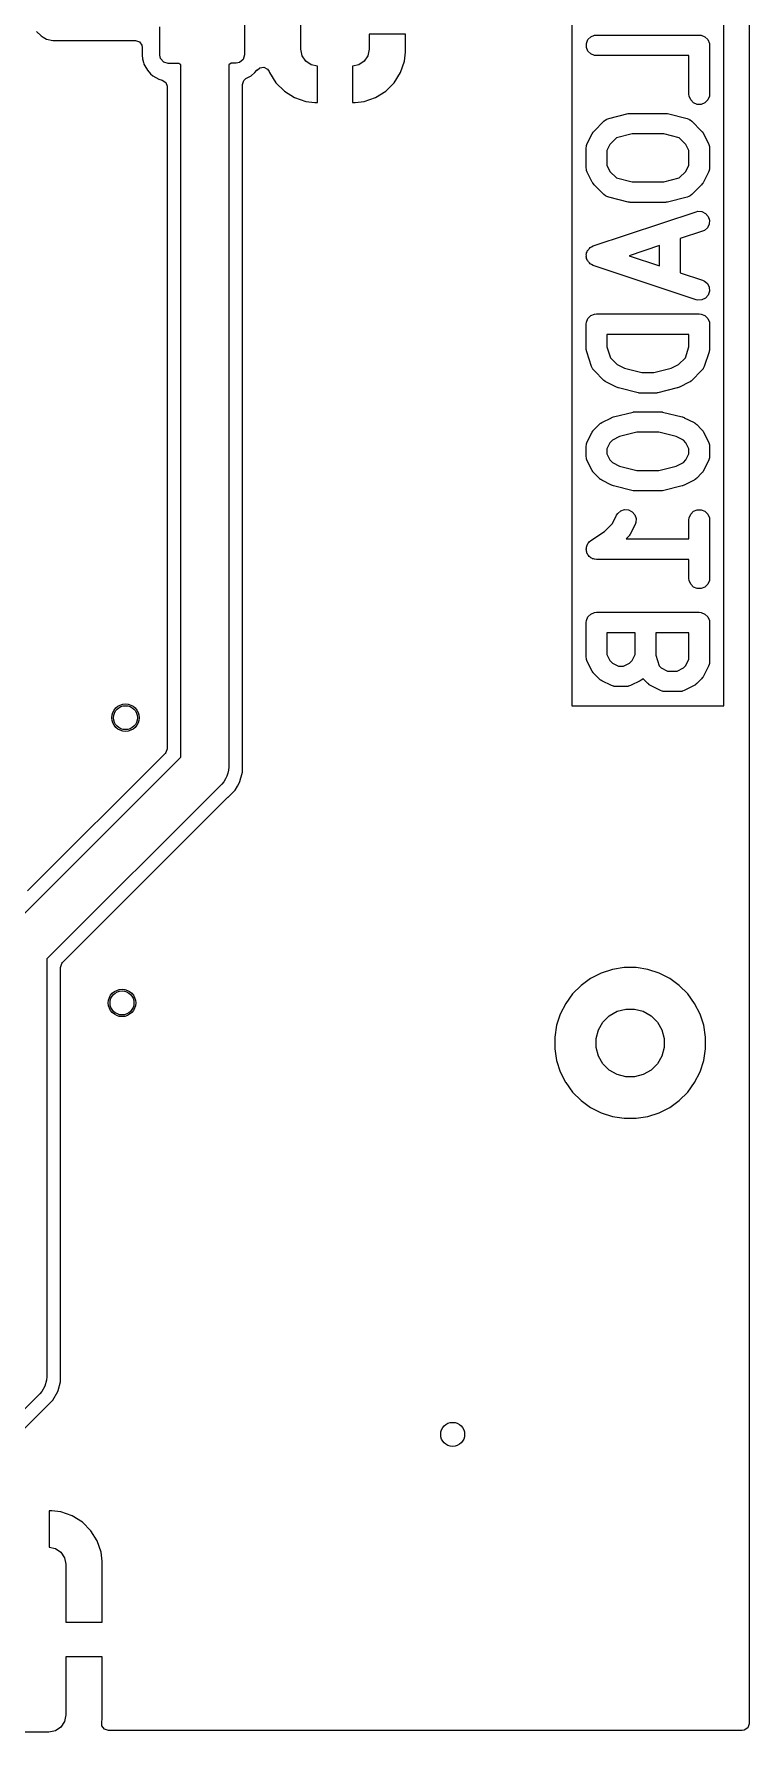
# Model space of a CAD drawing. Extents: x 0.23 to 2.97, y 0.23 to 2.17.
# Drawn here: x 2.559 to 2.97, y 0.229 to 1.205 of the extents above; entities that cross this region are included whole.
import ezdxf

# ---------------------------------------------------------------- set-up
doc = ezdxf.new("R2010")
doc.units = 0
doc.header["$MEASUREMENT"] = 0
doc.layers.add('BLACK', color=7, linetype='CONTINUOUS')

msp = doc.modelspace()

# ---------------------------------------------------------------- linework, layer by layer
at = {"layer": 'BLACK', "linetype": 'CONTINUOUS'}
for p, q in [((2.9703, 2.1664), (2.9703, 0.2336)), ((2.86854, 1.6287), (2.86854, 0.81886)), ((2.9558, 0.81886), (2.9558, 1.6287)), ((2.68043, 1.24921), (2.68043, 1.1931)), ((2.71272, 1.1963), (2.71272, 1.2337)), ((2.56096, 1.20653), (2.56353, 1.20396)), ((2.56353, 1.20396), (2.56353, 1.20396)), ((2.56353, 1.20396), (2.5647, 1.20328)), ((2.5647, 1.20328), (2.56667, 1.20214)), ((2.56667, 1.20214), (2.57018, 1.2012)), ((2.57018, 1.2012), (2.61773, 1.2012)), ((2.61773, 1.2012), (2.62002, 1.20046)), ((2.63169, 1.19291), (2.63169, 1.20909)), ((2.77295, 1.205), (2.75209, 1.205)), ((2.75209, 1.205), (2.75209, 1.1963)), ((2.77295, 1.19457), (2.77295, 1.205)), ((2.77295, 1.205), (2.77295, 1.205)), ((2.87686, 1.19965), (2.87774, 1.20178)), ((2.87774, 1.20178), (2.87937, 1.20341)), ((2.87937, 1.20341), (2.8815, 1.20429)), ((2.8815, 1.20429), (2.88265, 1.20441)), ((2.88265, 1.20441), (2.94171, 1.20441)), ((2.94171, 1.20441), (2.94286, 1.20429)), ((2.94286, 1.20429), (2.94499, 1.20341)), ((2.94499, 1.20341), (2.94662, 1.20178)), ((2.94662, 1.20178), (2.9475, 1.19965)), ((2.62002, 1.20046), (2.62144, 1.19851)), ((2.62144, 1.19851), (2.62163, 1.1973)), ((2.62163, 1.1973), (2.62163, 1.19291)), ((2.62163, 1.19291), (2.62186, 1.19074)), ((2.63214, 1.19086), (2.63169, 1.19291)), ((2.68043, 1.1931), (2.67966, 1.19046)), ((2.71347, 1.19253), (2.71272, 1.1963)), ((2.7156, 1.18934), (2.71347, 1.19253)), ((2.75134, 1.19253), (2.7492, 1.18934)), ((2.75209, 1.1963), (2.75134, 1.19253)), ((2.77237, 1.18942), (2.77295, 1.19457)), ((2.77295, 1.19457), (2.77295, 1.19457)), ((2.87686, 1.19735), (2.87686, 1.19965)), ((2.87774, 1.19522), (2.87686, 1.19735)), ((2.87937, 1.19359), (2.87774, 1.19522)), ((2.8815, 1.19271), (2.87937, 1.19359)), ((2.88265, 1.1926), (2.8815, 1.19271)), ((2.9358, 1.1926), (2.88265, 1.1926)), ((2.9358, 1.17038), (2.9358, 1.1926)), ((2.9475, 1.19965), (2.94761, 1.1985)), ((2.94761, 1.1985), (2.94761, 1.17038)), ((2.62186, 1.19074), (2.62186, 1.19074)), ((2.62186, 1.19074), (2.62231, 1.18869)), ((2.62231, 1.18869), (2.62231, 1.18869)), ((2.62231, 1.18869), (2.62253, 1.18791)), ((2.62253, 1.18791), (2.62261, 1.18763)), ((2.62261, 1.18763), (2.62318, 1.18664)), ((2.62318, 1.18664), (2.62457, 1.18423)), ((2.62457, 1.18423), (2.62636, 1.18218)), ((2.62636, 1.18218), (2.62638, 1.18216)), ((2.62638, 1.18216), (2.62768, 1.18092)), ((2.63395, 1.18879), (2.63214, 1.19086)), ((2.63659, 1.18802), (2.63395, 1.18879)), ((2.64272, 1.18806), (2.63659, 1.18802)), ((2.64382, 1.18732), (2.64272, 1.18806)), ((2.64382, 0.78929), (2.64382, 1.18732)), ((2.6727, 1.18821), (2.67138, 1.18732)), ((2.67138, 1.18732), (2.67138, 0.78358)), ((2.67558, 1.18822), (2.6727, 1.18821)), ((2.67758, 1.18866), (2.67558, 1.18822)), ((2.67966, 1.19046), (2.67758, 1.18866)), ((2.68417, 1.18106), (2.68625, 1.18286)), ((2.68625, 1.18286), (2.68749, 1.18415)), ((2.68749, 1.18415), (2.68765, 1.18438)), ((2.68749, 1.18415), (2.68749, 1.18415)), ((2.68765, 1.18438), (2.68775, 1.18431)), ((2.68775, 1.18431), (2.68911, 1.18565)), ((2.68911, 1.18565), (2.69149, 1.186)), ((2.69149, 1.186), (2.69363, 1.18488)), ((2.69363, 1.18488), (2.69452, 1.18344)), ((2.69452, 1.18344), (2.69472, 1.18289)), ((2.69472, 1.18289), (2.6984, 1.17703)), ((2.71879, 1.18721), (2.7156, 1.18934)), ((2.7224, 1.18649), (2.71879, 1.18721)), ((2.7224, 1.16559), (2.7224, 1.18649)), ((2.74601, 1.18721), (2.7424, 1.18649)), ((2.7424, 1.18649), (2.7424, 1.16559)), ((2.7492, 1.18934), (2.74601, 1.18721)), ((2.76641, 1.17703), (2.77009, 1.18289)), ((2.77009, 1.18289), (2.77237, 1.18942)), ((2.77237, 1.18942), (2.77237, 1.18942)), ((2.62768, 1.18092), (2.63116, 1.17912)), ((2.63116, 1.17912), (2.63311, 1.17856)), ((2.63311, 1.17856), (2.6351, 1.17721)), ((2.6351, 1.17721), (2.63592, 1.17495)), ((2.63592, 1.17495), (2.63593, 1.17482)), ((2.63593, 1.17482), (2.63593, 0.79418)), ((2.67927, 1.17601), (2.68002, 1.1783)), ((2.67927, 0.81886), (2.67927, 1.17601)), ((2.68002, 1.1783), (2.68124, 1.17939)), ((2.68124, 1.17939), (2.68417, 1.18106)), ((2.68417, 1.18106), (2.68417, 1.18106)), ((2.68417, 1.18106), (2.68417, 1.18106)), ((2.6984, 1.17703), (2.70329, 1.17214)), ((2.70329, 1.17214), (2.70329, 1.17214)), ((2.70329, 1.17214), (2.70915, 1.16846)), ((2.75565, 1.16846), (2.76151, 1.17214)), ((2.76151, 1.17214), (2.76641, 1.17703)), ((2.70915, 1.16846), (2.71568, 1.16617)), ((2.71568, 1.16617), (2.71568, 1.16617)), ((2.71568, 1.16617), (2.72083, 1.16559)), ((2.72083, 1.16559), (2.72083, 1.16559)), ((2.72083, 1.16559), (2.7224, 1.16559)), ((2.7224, 1.16559), (2.7224, 1.16559)), ((2.7424, 1.16559), (2.7424, 1.16559)), ((2.7424, 1.16559), (2.74397, 1.16559)), ((2.74397, 1.16559), (2.74912, 1.16617)), ((2.74397, 1.16559), (2.74397, 1.16559)), ((2.74912, 1.16617), (2.75565, 1.16846)), ((2.74912, 1.16617), (2.74912, 1.16617)), ((2.93591, 1.16923), (2.9358, 1.17038)), ((2.9368, 1.1671), (2.93591, 1.16923)), ((2.93842, 1.16547), (2.9368, 1.1671)), ((2.94055, 1.16459), (2.93842, 1.16547)), ((2.94286, 1.16459), (2.94055, 1.16459)), ((2.94499, 1.16547), (2.94286, 1.16459)), ((2.94662, 1.1671), (2.94499, 1.16547)), ((2.9475, 1.16923), (2.94662, 1.1671)), ((2.94761, 1.17038), (2.9475, 1.16923)), ((2.88129, 1.14925), (2.88691, 1.15487)), ((2.88691, 1.15487), (2.88781, 1.15561)), ((2.88781, 1.15561), (2.88821, 1.15577)), ((2.88821, 1.15577), (2.88856, 1.15604)), ((2.88856, 1.15604), (2.88965, 1.15643)), ((2.88965, 1.15643), (2.9009, 1.15924)), ((2.9009, 1.15924), (2.9011, 1.15927)), ((2.9011, 1.15927), (2.90118, 1.1593)), ((2.90118, 1.1593), (2.90162, 1.15934)), ((2.90162, 1.15934), (2.90205, 1.15941)), ((2.90205, 1.15941), (2.90213, 1.15939)), ((2.90213, 1.15939), (2.90234, 1.15941)), ((2.90234, 1.15941), (2.92202, 1.15941)), ((2.92202, 1.15941), (2.92222, 1.15939)), ((2.92222, 1.15939), (2.92231, 1.15941)), ((2.92231, 1.15941), (2.92274, 1.15934)), ((2.92274, 1.15934), (2.92317, 1.1593)), ((2.92317, 1.1593), (2.92325, 1.15927)), ((2.92325, 1.15927), (2.92345, 1.15924)), ((2.92345, 1.15924), (2.9347, 1.15643)), ((2.9347, 1.15643), (2.93579, 1.15604)), ((2.93579, 1.15604), (2.93614, 1.15577)), ((2.93614, 1.15577), (2.93655, 1.15561)), ((2.93655, 1.15561), (2.93745, 1.15487)), ((2.93745, 1.15487), (2.94307, 1.14925)), ((2.87737, 1.14209), (2.88018, 1.14771)), ((2.88018, 1.14771), (2.88049, 1.14821)), ((2.88049, 1.14821), (2.88055, 1.14835)), ((2.88055, 1.14835), (2.88069, 1.14852)), ((2.88069, 1.14852), (2.8808, 1.14869)), ((2.8808, 1.14869), (2.88092, 1.1488)), ((2.88092, 1.1488), (2.88129, 1.14925)), ((2.89411, 1.14536), (2.89032, 1.14157)), ((2.90306, 1.1476), (2.89411, 1.14536)), ((2.92129, 1.1476), (2.90306, 1.1476)), ((2.93025, 1.14536), (2.92129, 1.1476)), ((2.93404, 1.14157), (2.93025, 1.14536)), ((2.94307, 1.14925), (2.94344, 1.14879)), ((2.94344, 1.14879), (2.94356, 1.14869)), ((2.94356, 1.14869), (2.94367, 1.14852)), ((2.94367, 1.14852), (2.9438, 1.14835)), ((2.9438, 1.14835), (2.94386, 1.14821)), ((2.94386, 1.14821), (2.94418, 1.14771)), ((2.94418, 1.14771), (2.94699, 1.14209)), ((2.87675, 1.13945), (2.87686, 1.1406)), ((2.87675, 1.1282), (2.87675, 1.13945)), ((2.87686, 1.1406), (2.87694, 1.1408)), ((2.87694, 1.1408), (2.87695, 1.14101)), ((2.87695, 1.14101), (2.87737, 1.14209)), ((2.89032, 1.14157), (2.88856, 1.13805)), ((2.88856, 1.13805), (2.88856, 1.12959)), ((2.9358, 1.13805), (2.93404, 1.14157)), ((2.9358, 1.12959), (2.9358, 1.13805)), ((2.94699, 1.14209), (2.9474, 1.14101)), ((2.9474, 1.14101), (2.94742, 1.1408)), ((2.94742, 1.1408), (2.9475, 1.1406)), ((2.9475, 1.1406), (2.94761, 1.13945)), ((2.94761, 1.13945), (2.94761, 1.1282)), ((2.87686, 1.12705), (2.87675, 1.1282)), ((2.87694, 1.12685), (2.87686, 1.12705)), ((2.87695, 1.12664), (2.87694, 1.12685)), ((2.87737, 1.12556), (2.87695, 1.12664)), ((2.88018, 1.11993), (2.87737, 1.12556)), ((2.88856, 1.12959), (2.89032, 1.12607)), ((2.89032, 1.12607), (2.89411, 1.12228)), ((2.93025, 1.12228), (2.93404, 1.12607)), ((2.93404, 1.12607), (2.9358, 1.12959)), ((2.94699, 1.12556), (2.94418, 1.11993)), ((2.9474, 1.12664), (2.94699, 1.12556)), ((2.94742, 1.12685), (2.9474, 1.12664)), ((2.9475, 1.12705), (2.94742, 1.12685)), ((2.94761, 1.1282), (2.9475, 1.12705)), ((2.88049, 1.11944), (2.88018, 1.11993)), ((2.88055, 1.11929), (2.88049, 1.11944)), ((2.88069, 1.11913), (2.88055, 1.11929)), ((2.8808, 1.11895), (2.88069, 1.11913)), ((2.88092, 1.11885), (2.8808, 1.11895)), ((2.88129, 1.1184), (2.88092, 1.11885)), ((2.88691, 1.11277), (2.88129, 1.1184)), ((2.89411, 1.12228), (2.90306, 1.12004)), ((2.90306, 1.12004), (2.92129, 1.12004)), ((2.92129, 1.12004), (2.93025, 1.12228)), ((2.94307, 1.1184), (2.93745, 1.11277)), ((2.94344, 1.11885), (2.94307, 1.1184)), ((2.94356, 1.11895), (2.94344, 1.11885)), ((2.94367, 1.11913), (2.94356, 1.11895)), ((2.9438, 1.11929), (2.94367, 1.11913)), ((2.94386, 1.11944), (2.9438, 1.11929)), ((2.94418, 1.11993), (2.94386, 1.11944)), ((2.88781, 1.11204), (2.88691, 1.11277)), ((2.88821, 1.11187), (2.88781, 1.11204)), ((2.88856, 1.11161), (2.88821, 1.11187)), ((2.88965, 1.11122), (2.88856, 1.11161)), ((2.9009, 1.10841), (2.88965, 1.11122)), ((2.9011, 1.10838), (2.9009, 1.10841)), ((2.90118, 1.10835), (2.9011, 1.10838)), ((2.90162, 1.1083), (2.90118, 1.10835)), ((2.90205, 1.10824), (2.90162, 1.1083)), ((2.90213, 1.10825), (2.90205, 1.10824)), ((2.90234, 1.10823), (2.90213, 1.10825)), ((2.92202, 1.10823), (2.90234, 1.10823)), ((2.92222, 1.10825), (2.92202, 1.10823)), ((2.92231, 1.10824), (2.92222, 1.10825)), ((2.92274, 1.1083), (2.92231, 1.10824)), ((2.92317, 1.10835), (2.92274, 1.1083)), ((2.92325, 1.10838), (2.92317, 1.10835)), ((2.92345, 1.10841), (2.92325, 1.10838)), ((2.9347, 1.11122), (2.92345, 1.10841)), ((2.93579, 1.11161), (2.9347, 1.11122)), ((2.93614, 1.11187), (2.93579, 1.11161)), ((2.93655, 1.11204), (2.93614, 1.11187)), ((2.93745, 1.11277), (2.93655, 1.11204)), ((2.93984, 1.10287), (2.94097, 1.10312)), ((2.94097, 1.10312), (2.94327, 1.10296)), ((2.88078, 1.08318), (2.93984, 1.10287)), ((2.94327, 1.10296), (2.94533, 1.10193)), ((2.94637, 1.09364), (2.94463, 1.09213)), ((2.94533, 1.10193), (2.94684, 1.10019)), ((2.9474, 1.09571), (2.94637, 1.09364)), ((2.94684, 1.10019), (2.94756, 1.098)), ((2.94756, 1.098), (2.9474, 1.09571)), ((2.94357, 1.09166), (2.93074, 1.08738)), ((2.93074, 1.08738), (2.93074, 1.06778)), ((2.94463, 1.09213), (2.94357, 1.09166)), ((2.87679, 1.07832), (2.87692, 1.07872)), ((2.87684, 1.07758), (2.87679, 1.07832)), ((2.87679, 1.07684), (2.87684, 1.07758)), ((2.87692, 1.07644), (2.87679, 1.07684)), ((2.87692, 1.07872), (2.87695, 1.07914)), ((2.87695, 1.07602), (2.87692, 1.07644)), ((2.87695, 1.07914), (2.87729, 1.0798)), ((2.87729, 1.07536), (2.87695, 1.07602)), ((2.87729, 1.0798), (2.87752, 1.08051)), ((2.87752, 1.07466), (2.87729, 1.07536)), ((2.87752, 1.08051), (2.8778, 1.08082)), ((2.8778, 1.07434), (2.87752, 1.07466)), ((2.8778, 1.08082), (2.87799, 1.0812)), ((2.87799, 1.07396), (2.8778, 1.07434)), ((2.87799, 1.0812), (2.87854, 1.08169)), ((2.87854, 1.07347), (2.87799, 1.07396)), ((2.87854, 1.08169), (2.87903, 1.08225)), ((2.87903, 1.08225), (2.87941, 1.08243)), ((2.87941, 1.08243), (2.87973, 1.08271)), ((2.87973, 1.08271), (2.88078, 1.08318)), ((2.91893, 1.08345), (2.90133, 1.07758)), ((2.90133, 1.07758), (2.91893, 1.07171)), ((2.91893, 1.07171), (2.91893, 1.08345)), ((2.87903, 1.07292), (2.87854, 1.07347)), ((2.87941, 1.07273), (2.87903, 1.07292)), ((2.87973, 1.07245), (2.87941, 1.07273)), ((2.88078, 1.07198), (2.87973, 1.07245)), ((2.93984, 1.05229), (2.88078, 1.07198)), ((2.93074, 1.06778), (2.94357, 1.0635)), ((2.94357, 1.0635), (2.94463, 1.06303)), ((2.94463, 1.06303), (2.94637, 1.06152)), ((2.94684, 1.05497), (2.94533, 1.05323)), ((2.94637, 1.06152), (2.9474, 1.05946)), ((2.94756, 1.05716), (2.94684, 1.05497)), ((2.9474, 1.05946), (2.94756, 1.05716)), ((2.94097, 1.05204), (2.93984, 1.05229)), ((2.94327, 1.0522), (2.94097, 1.05204)), ((2.94533, 1.05323), (2.94327, 1.0522)), ((2.87675, 1.03821), (2.87686, 1.03936)), ((2.87675, 1.02415), (2.87675, 1.03821)), ((2.87686, 1.03936), (2.87774, 1.04149)), ((2.87774, 1.04149), (2.87937, 1.04312)), ((2.87937, 1.04312), (2.8815, 1.044)), ((2.8815, 1.044), (2.88265, 1.04412)), ((2.88265, 1.04412), (2.94171, 1.04412)), ((2.94171, 1.04412), (2.94286, 1.044)), ((2.94286, 1.044), (2.94499, 1.04312)), ((2.94499, 1.04312), (2.94662, 1.04149)), ((2.94662, 1.04149), (2.9475, 1.03936)), ((2.9475, 1.03936), (2.94761, 1.03821)), ((2.94761, 1.03821), (2.94761, 1.02415)), ((2.9358, 1.0323), (2.88856, 1.0323)), ((2.88856, 1.0323), (2.88856, 1.02511)), ((2.88856, 1.02511), (2.89062, 1.0189)), ((2.93373, 1.0189), (2.9358, 1.02511)), ((2.9358, 1.02511), (2.9358, 1.0323)), ((2.8768, 1.02357), (2.87675, 1.02415)), ((2.87679, 1.02341), (2.8768, 1.02357)), ((2.87684, 1.02321), (2.87679, 1.02341)), ((2.87686, 1.023), (2.87684, 1.02321)), ((2.87692, 1.02285), (2.87686, 1.023)), ((2.87705, 1.02228), (2.87692, 1.02285)), ((2.87986, 1.01385), (2.87705, 1.02228)), ((2.89062, 1.0189), (2.89459, 1.01494)), ((2.92977, 1.01494), (2.93373, 1.0189)), ((2.94731, 1.02228), (2.9445, 1.01385)), ((2.94744, 1.02285), (2.94731, 1.02228)), ((2.9475, 1.023), (2.94744, 1.02285)), ((2.94752, 1.02321), (2.9475, 1.023)), ((2.94756, 1.02341), (2.94752, 1.02321)), ((2.94761, 1.02415), (2.94755, 1.02357)), ((2.94755, 1.02357), (2.94756, 1.02341)), ((2.88033, 1.01279), (2.87986, 1.01385)), ((2.88047, 1.01263), (2.88033, 1.01279)), ((2.88055, 1.01243), (2.88047, 1.01263)), ((2.88129, 1.01154), (2.88055, 1.01243)), ((2.88691, 1.00591), (2.88129, 1.01154)), ((2.88736, 1.00554), (2.88691, 1.00591)), ((2.88747, 1.00542), (2.88736, 1.00554)), ((2.89459, 1.01494), (2.89877, 1.01285)), ((2.89877, 1.01285), (2.90869, 1.01037)), ((2.90869, 1.01037), (2.91567, 1.01037)), ((2.91567, 1.01037), (2.92558, 1.01285)), ((2.92558, 1.01285), (2.92977, 1.01494)), ((2.93699, 1.00554), (2.93689, 1.00542)), ((2.93745, 1.00591), (2.93699, 1.00554)), ((2.94307, 1.01154), (2.93745, 1.00591)), ((2.9438, 1.01243), (2.94307, 1.01154)), ((2.94389, 1.01263), (2.9438, 1.01243)), ((2.94402, 1.01279), (2.94389, 1.01263)), ((2.9445, 1.01385), (2.94402, 1.01279)), ((2.88764, 1.00531), (2.88747, 1.00542)), ((2.88781, 1.00518), (2.88764, 1.00531)), ((2.88795, 1.00512), (2.88781, 1.00518)), ((2.88845, 1.00481), (2.88795, 1.00512)), ((2.89407, 1.00199), (2.88845, 1.00481)), ((2.89415, 1.00196), (2.89407, 1.00199)), ((2.89419, 1.00194), (2.89415, 1.00196)), ((2.89467, 1.00176), (2.89419, 1.00194)), ((2.89515, 1.00158), (2.89467, 1.00176)), ((2.89519, 1.00158), (2.89515, 1.00158)), ((2.89528, 1.00155), (2.89519, 1.00158)), ((2.90653, 0.99874), (2.89528, 1.00155)), ((2.90673, 0.99871), (2.90653, 0.99874)), ((2.90681, 0.99867), (2.90673, 0.99871)), ((2.90724, 0.99863), (2.90681, 0.99867)), ((2.90767, 0.99857), (2.90724, 0.99863)), ((2.90776, 0.99858), (2.90767, 0.99857)), ((2.90796, 0.99856), (2.90776, 0.99858)), ((2.9164, 0.99856), (2.90796, 0.99856)), ((2.9166, 0.99858), (2.9164, 0.99856)), ((2.91668, 0.99857), (2.9166, 0.99858)), ((2.91711, 0.99863), (2.91668, 0.99857)), ((2.91755, 0.99867), (2.91711, 0.99863)), ((2.91763, 0.99871), (2.91755, 0.99867)), ((2.91783, 0.99874), (2.91763, 0.99871)), ((2.92908, 1.00155), (2.91783, 0.99874)), ((2.92916, 1.00158), (2.92908, 1.00155)), ((2.9292, 1.00158), (2.92916, 1.00158)), ((2.92968, 1.00176), (2.9292, 1.00158)), ((2.93017, 1.00194), (2.92968, 1.00176)), ((2.9302, 1.00196), (2.93017, 1.00194)), ((2.93029, 1.00199), (2.9302, 1.00196)), ((2.93591, 1.00481), (2.93029, 1.00199)), ((2.93641, 1.00512), (2.93591, 1.00481)), ((2.93655, 1.00518), (2.93641, 1.00512)), ((2.93671, 1.00531), (2.93655, 1.00518)), ((2.93689, 1.00542), (2.93671, 1.00531)), ((2.89247, 0.98488), (2.90372, 0.9877)), ((2.90372, 0.9877), (2.90392, 0.98773)), ((2.90392, 0.98773), (2.904, 0.98776)), ((2.904, 0.98776), (2.90443, 0.9878)), ((2.90443, 0.9878), (2.90486, 0.98787)), ((2.90486, 0.98787), (2.90495, 0.98785)), ((2.90495, 0.98785), (2.90515, 0.98787)), ((2.90515, 0.98787), (2.91921, 0.98787)), ((2.91921, 0.98787), (2.91941, 0.98785)), ((2.91941, 0.98785), (2.9195, 0.98787)), ((2.9195, 0.98787), (2.91993, 0.9878)), ((2.91993, 0.9878), (2.92036, 0.98776)), ((2.92036, 0.98776), (2.92044, 0.98773)), ((2.92044, 0.98773), (2.92064, 0.9877)), ((2.92064, 0.9877), (2.93189, 0.98488)), ((2.88018, 0.97617), (2.88049, 0.97667)), ((2.88049, 0.97667), (2.88055, 0.97681)), ((2.88055, 0.97681), (2.88069, 0.97697)), ((2.88069, 0.97697), (2.8808, 0.97715)), ((2.8808, 0.97715), (2.88092, 0.97725)), ((2.88092, 0.97725), (2.88129, 0.97771)), ((2.88129, 0.97771), (2.8841, 0.98052)), ((2.8841, 0.98052), (2.88455, 0.98089)), ((2.88455, 0.98089), (2.88465, 0.98101)), ((2.88465, 0.98101), (2.88483, 0.98112)), ((2.88483, 0.98112), (2.88499, 0.98125)), ((2.88499, 0.98125), (2.88514, 0.98131)), ((2.88514, 0.98131), (2.88563, 0.98163)), ((2.88563, 0.98163), (2.89126, 0.98444)), ((2.89126, 0.98444), (2.89134, 0.98447)), ((2.89134, 0.98447), (2.89138, 0.98449)), ((2.89138, 0.98449), (2.89186, 0.98467)), ((2.89186, 0.98467), (2.89234, 0.98485)), ((2.89234, 0.98485), (2.89238, 0.98485)), ((2.89238, 0.98485), (2.89247, 0.98488)), ((2.93189, 0.98488), (2.93197, 0.98485)), ((2.93197, 0.98485), (2.93202, 0.98485)), ((2.93202, 0.98485), (2.9325, 0.98467)), ((2.9325, 0.98467), (2.93298, 0.98449)), ((2.93298, 0.98449), (2.93301, 0.98447)), ((2.93301, 0.98447), (2.9331, 0.98444)), ((2.9331, 0.98444), (2.93872, 0.98163)), ((2.93872, 0.98163), (2.93922, 0.98131)), ((2.93922, 0.98131), (2.93936, 0.98125)), ((2.93936, 0.98125), (2.93952, 0.98112)), ((2.93952, 0.98112), (2.9397, 0.98101)), ((2.9397, 0.98101), (2.9398, 0.98089)), ((2.9398, 0.98089), (2.94026, 0.98052)), ((2.94026, 0.98052), (2.94307, 0.97771)), ((2.94307, 0.97771), (2.94344, 0.97725)), ((2.94344, 0.97725), (2.94356, 0.97715)), ((2.94356, 0.97715), (2.94367, 0.97697)), ((2.94367, 0.97697), (2.9438, 0.97681)), ((2.9438, 0.97681), (2.94386, 0.97667)), ((2.94386, 0.97667), (2.94418, 0.97617)), ((2.87675, 0.96791), (2.87686, 0.96906)), ((2.87675, 0.96228), (2.87675, 0.96791)), ((2.87686, 0.96906), (2.87694, 0.96925)), ((2.87694, 0.96925), (2.87695, 0.96947)), ((2.87695, 0.96947), (2.87737, 0.97055)), ((2.87737, 0.97055), (2.88018, 0.97617)), ((2.89032, 0.97003), (2.88856, 0.96651)), ((2.88856, 0.96651), (2.88856, 0.96368)), ((2.89177, 0.97149), (2.89032, 0.97003)), ((2.89596, 0.97358), (2.89177, 0.97149)), ((2.90587, 0.97606), (2.89596, 0.97358)), ((2.91848, 0.97606), (2.90587, 0.97606)), ((2.9284, 0.97358), (2.91848, 0.97606)), ((2.93258, 0.97149), (2.9284, 0.97358)), ((2.93404, 0.97003), (2.93258, 0.97149)), ((2.9358, 0.96651), (2.93404, 0.97003)), ((2.9358, 0.96368), (2.9358, 0.96651)), ((2.94418, 0.97617), (2.94699, 0.97055)), ((2.94699, 0.97055), (2.9474, 0.96947)), ((2.9474, 0.96947), (2.94742, 0.96925)), ((2.94742, 0.96925), (2.9475, 0.96906)), ((2.9475, 0.96906), (2.94761, 0.96791)), ((2.94761, 0.96791), (2.94761, 0.96228)), ((2.87686, 0.96113), (2.87675, 0.96228)), ((2.87694, 0.96093), (2.87686, 0.96113)), ((2.87695, 0.96072), (2.87694, 0.96093)), ((2.87737, 0.95964), (2.87695, 0.96072)), ((2.88018, 0.95402), (2.87737, 0.95964)), ((2.88856, 0.96368), (2.89032, 0.96016)), ((2.89032, 0.96016), (2.89177, 0.9587)), ((2.89177, 0.9587), (2.89596, 0.95661)), ((2.9284, 0.95661), (2.93258, 0.9587)), ((2.93258, 0.9587), (2.93404, 0.96016)), ((2.93404, 0.96016), (2.9358, 0.96368)), ((2.94699, 0.95964), (2.94418, 0.95402)), ((2.9474, 0.96072), (2.94699, 0.95964)), ((2.94742, 0.96093), (2.9474, 0.96072)), ((2.9475, 0.96113), (2.94742, 0.96093)), ((2.94761, 0.96228), (2.9475, 0.96113)), ((2.88049, 0.95352), (2.88018, 0.95402)), ((2.88055, 0.95338), (2.88049, 0.95352)), ((2.88069, 0.95322), (2.88055, 0.95338)), ((2.8808, 0.95304), (2.88069, 0.95322)), ((2.88092, 0.95293), (2.8808, 0.95304)), ((2.88129, 0.95248), (2.88092, 0.95293)), ((2.8841, 0.94967), (2.88129, 0.95248)), ((2.88455, 0.9493), (2.8841, 0.94967)), ((2.88465, 0.94918), (2.88455, 0.9493)), ((2.88483, 0.94907), (2.88465, 0.94918)), ((2.88499, 0.94894), (2.88483, 0.94907)), ((2.88514, 0.94888), (2.88499, 0.94894)), ((2.88563, 0.94856), (2.88514, 0.94888)), ((2.89126, 0.94575), (2.88563, 0.94856)), ((2.89596, 0.95661), (2.90587, 0.95413)), ((2.90587, 0.95413), (2.91848, 0.95413)), ((2.91848, 0.95413), (2.9284, 0.95661)), ((2.93872, 0.94856), (2.9331, 0.94575)), ((2.93922, 0.94888), (2.93872, 0.94856)), ((2.93936, 0.94894), (2.93922, 0.94888)), ((2.93952, 0.94907), (2.93936, 0.94894)), ((2.9397, 0.94918), (2.93952, 0.94907)), ((2.9398, 0.9493), (2.9397, 0.94918)), ((2.94026, 0.94967), (2.9398, 0.9493)), ((2.94307, 0.95248), (2.94026, 0.94967)), ((2.94344, 0.95294), (2.94307, 0.95248)), ((2.94356, 0.95304), (2.94344, 0.95294)), ((2.94367, 0.95321), (2.94356, 0.95304)), ((2.9438, 0.95338), (2.94367, 0.95321)), ((2.94386, 0.95352), (2.9438, 0.95338)), ((2.94418, 0.95402), (2.94386, 0.95352)), ((2.89134, 0.94572), (2.89126, 0.94575)), ((2.89138, 0.94569), (2.89134, 0.94572)), ((2.89186, 0.94552), (2.89138, 0.94569)), ((2.89234, 0.94534), (2.89186, 0.94552)), ((2.89238, 0.94533), (2.89234, 0.94534)), ((2.89247, 0.9453), (2.89238, 0.94533)), ((2.90372, 0.94249), (2.89247, 0.9453)), ((2.90392, 0.94246), (2.90372, 0.94249)), ((2.904, 0.94243), (2.90392, 0.94246)), ((2.90443, 0.94239), (2.904, 0.94243)), ((2.90486, 0.94232), (2.90443, 0.94239)), ((2.90495, 0.94234), (2.90486, 0.94232)), ((2.90515, 0.94232), (2.90495, 0.94234)), ((2.91921, 0.94232), (2.90515, 0.94232)), ((2.91941, 0.94234), (2.91921, 0.94232)), ((2.9195, 0.94232), (2.91941, 0.94234)), ((2.91993, 0.94239), (2.9195, 0.94232)), ((2.92036, 0.94243), (2.91993, 0.94239)), ((2.92044, 0.94246), (2.92036, 0.94243)), ((2.92064, 0.94249), (2.92044, 0.94246)), ((2.93189, 0.9453), (2.92064, 0.94249)), ((2.93197, 0.94533), (2.93189, 0.9453)), ((2.93202, 0.94534), (2.93197, 0.94533)), ((2.9325, 0.94552), (2.93202, 0.94534)), ((2.93298, 0.94569), (2.9325, 0.94552)), ((2.93301, 0.94572), (2.93298, 0.94569)), ((2.9331, 0.94575), (2.93301, 0.94572)), ((2.89186, 0.9236), (2.89424, 0.92837)), ((2.89424, 0.92837), (2.89486, 0.92935)), ((2.89486, 0.92935), (2.8966, 0.93085)), ((2.8966, 0.93085), (2.89878, 0.93158)), ((2.89878, 0.93158), (2.90108, 0.93142)), ((2.90108, 0.93142), (2.90314, 0.93039)), ((2.90314, 0.93039), (2.90465, 0.92865)), ((2.90465, 0.92865), (2.90538, 0.92646)), ((2.93591, 0.92688), (2.9368, 0.92901)), ((2.9368, 0.92901), (2.93842, 0.93063)), ((2.93842, 0.93063), (2.94055, 0.93152)), ((2.94055, 0.93152), (2.94286, 0.93152)), ((2.94286, 0.93152), (2.94499, 0.93063)), ((2.94499, 0.93063), (2.94662, 0.92901)), ((2.94662, 0.92901), (2.9475, 0.92688)), ((2.87937, 0.91377), (2.88732, 0.91907)), ((2.88732, 0.91907), (2.89186, 0.9236)), ((2.90481, 0.92308), (2.90199, 0.91746)), ((2.90522, 0.92416), (2.90481, 0.92308)), ((2.90538, 0.92646), (2.90522, 0.92416)), ((2.9358, 0.92572), (2.93591, 0.92688)), ((2.9358, 0.91476), (2.9358, 0.92572)), ((2.9475, 0.92688), (2.94761, 0.92572)), ((2.94761, 0.92572), (2.94761, 0.89198)), ((2.87675, 0.90886), (2.87686, 0.90943)), ((2.87686, 0.90828), (2.87675, 0.90886)), ((2.87686, 0.91), (2.87708, 0.91054)), ((2.87686, 0.90943), (2.87686, 0.91)), ((2.87686, 0.9077), (2.87686, 0.90828)), ((2.87708, 0.91054), (2.8772, 0.91112)), ((2.8772, 0.91112), (2.87752, 0.9116)), ((2.87752, 0.9116), (2.87774, 0.91213)), ((2.87774, 0.91213), (2.87815, 0.91255)), ((2.87815, 0.91255), (2.87848, 0.91303)), ((2.87848, 0.91303), (2.87937, 0.91376)), ((2.87937, 0.91376), (2.87937, 0.91377)), ((2.87937, 0.91376), (2.87937, 0.91376)), ((2.87937, 0.91376), (2.87937, 0.91376)), ((2.90089, 0.91592), (2.89972, 0.91476)), ((2.89972, 0.91476), (2.9358, 0.91476)), ((2.90126, 0.91638), (2.90089, 0.91592)), ((2.90138, 0.91648), (2.90126, 0.91638)), ((2.90149, 0.91666), (2.90138, 0.91648)), ((2.90162, 0.91682), (2.90149, 0.91666)), ((2.90168, 0.91696), (2.90162, 0.91682)), ((2.90199, 0.91746), (2.90168, 0.91696)), ((2.87708, 0.90716), (2.87686, 0.9077)), ((2.87719, 0.9066), (2.87708, 0.90716)), ((2.87752, 0.90611), (2.87719, 0.9066)), ((2.87774, 0.90557), (2.87752, 0.90611)), ((2.87815, 0.90516), (2.87774, 0.90557)), ((2.87847, 0.90468), (2.87815, 0.90516)), ((2.87896, 0.90435), (2.87847, 0.90468)), ((2.87937, 0.90394), (2.87896, 0.90435)), ((2.8799, 0.90372), (2.87937, 0.90394)), ((2.88039, 0.9034), (2.8799, 0.90372)), ((2.88096, 0.90328), (2.88039, 0.9034)), ((2.8815, 0.90306), (2.88096, 0.90328)), ((2.88264, 0.90295), (2.8815, 0.90306)), ((2.88265, 0.90295), (2.88264, 0.90295)), ((2.88264, 0.90295), (2.88264, 0.90295)), ((2.9358, 0.90295), (2.88265, 0.90295)), ((2.88265, 0.90295), (2.88265, 0.90295)), ((2.9358, 0.89198), (2.9358, 0.90295)), ((2.93591, 0.89083), (2.9358, 0.89198)), ((2.9368, 0.8887), (2.93591, 0.89083)), ((2.93842, 0.88707), (2.9368, 0.8887)), ((2.94662, 0.8887), (2.94499, 0.88707)), ((2.9475, 0.89083), (2.94662, 0.8887)), ((2.94761, 0.89198), (2.9475, 0.89083)), ((2.94055, 0.88619), (2.93842, 0.88707)), ((2.94286, 0.88619), (2.94055, 0.88619)), ((2.94499, 0.88707), (2.94286, 0.88619)), ((2.87686, 0.86782), (2.87774, 0.86995)), ((2.87774, 0.86995), (2.87937, 0.87158)), ((2.87937, 0.87158), (2.8815, 0.87246)), ((2.8815, 0.87246), (2.88265, 0.87257)), ((2.88265, 0.87257), (2.94171, 0.87257)), ((2.94171, 0.87257), (2.94286, 0.87246)), ((2.94286, 0.87246), (2.94499, 0.87158)), ((2.94499, 0.87158), (2.94662, 0.86995)), ((2.94662, 0.86995), (2.9475, 0.86782)), ((2.87675, 0.86667), (2.87686, 0.86782)), ((2.87675, 0.84698), (2.87675, 0.86667)), ((2.90487, 0.86076), (2.88856, 0.86076)), ((2.88856, 0.86076), (2.88856, 0.84838)), ((2.90487, 0.84838), (2.90487, 0.86076)), ((2.9358, 0.86076), (2.91668, 0.86076)), ((2.91668, 0.86076), (2.91668, 0.84794)), ((2.9358, 0.84557), (2.9358, 0.86076)), ((2.9475, 0.86782), (2.94761, 0.86667)), ((2.94761, 0.86667), (2.94761, 0.84417)), ((2.87686, 0.84583), (2.87675, 0.84698)), ((2.87694, 0.84564), (2.87686, 0.84583)), ((2.87695, 0.84542), (2.87694, 0.84564)), ((2.87737, 0.84434), (2.87695, 0.84542)), ((2.88018, 0.83872), (2.87737, 0.84434)), ((2.88856, 0.84838), (2.89032, 0.84486)), ((2.89032, 0.84486), (2.89177, 0.8434)), ((2.89177, 0.8434), (2.89529, 0.84164)), ((2.89529, 0.84164), (2.89813, 0.84164)), ((2.89813, 0.84164), (2.90165, 0.8434)), ((2.90165, 0.8434), (2.90311, 0.84486)), ((2.90311, 0.84486), (2.90487, 0.84838)), ((2.91668, 0.84794), (2.91875, 0.84174)), ((2.91875, 0.84174), (2.91989, 0.84059)), ((2.91989, 0.84059), (2.92341, 0.83883)), ((2.92906, 0.83883), (2.93258, 0.84059)), ((2.93258, 0.84059), (2.93404, 0.84205)), ((2.93404, 0.84205), (2.9358, 0.84557)), ((2.94699, 0.84153), (2.94418, 0.83591)), ((2.9474, 0.84261), (2.94699, 0.84153)), ((2.94742, 0.84282), (2.9474, 0.84261)), ((2.9475, 0.84302), (2.94742, 0.84282)), ((2.94761, 0.84417), (2.9475, 0.84302)), ((2.88049, 0.83822), (2.88018, 0.83872)), ((2.88055, 0.83808), (2.88049, 0.83822)), ((2.88069, 0.83792), (2.88055, 0.83808)), ((2.8808, 0.83774), (2.88069, 0.83792)), ((2.88092, 0.83764), (2.8808, 0.83774)), ((2.88129, 0.83718), (2.88092, 0.83764)), ((2.8841, 0.83437), (2.88129, 0.83718)), ((2.88455, 0.834), (2.8841, 0.83437)), ((2.88465, 0.83388), (2.88455, 0.834)), ((2.88483, 0.83377), (2.88465, 0.83388)), ((2.88499, 0.83364), (2.88483, 0.83377)), ((2.88514, 0.83358), (2.88499, 0.83364)), ((2.88563, 0.83327), (2.88514, 0.83358)), ((2.89126, 0.83045), (2.88563, 0.83327)), ((2.89234, 0.83004), (2.89126, 0.83045)), ((2.89255, 0.83002), (2.89234, 0.83004)), ((2.89275, 0.82994), (2.89255, 0.83002)), ((2.8939, 0.82983), (2.89275, 0.82994)), ((2.89952, 0.82983), (2.8939, 0.82983)), ((2.90068, 0.82994), (2.89952, 0.82983)), ((2.90087, 0.83002), (2.90068, 0.82994)), ((2.90108, 0.83004), (2.90087, 0.83002)), ((2.90216, 0.83045), (2.90108, 0.83004)), ((2.90779, 0.83327), (2.90216, 0.83045)), ((2.90828, 0.83358), (2.90779, 0.83327)), ((2.90843, 0.83364), (2.90828, 0.83358)), ((2.90859, 0.83377), (2.90843, 0.83364)), ((2.90877, 0.83388), (2.90859, 0.83377)), ((2.90887, 0.834), (2.90877, 0.83388)), ((2.90932, 0.83437), (2.90887, 0.834)), ((2.90937, 0.83442), (2.90932, 0.83437)), ((2.90941, 0.83437), (2.90937, 0.83442)), ((2.91222, 0.83156), (2.90941, 0.83437)), ((2.91267, 0.83119), (2.91222, 0.83156)), ((2.91278, 0.83107), (2.91267, 0.83119)), ((2.91295, 0.83096), (2.91278, 0.83107)), ((2.91312, 0.83083), (2.91295, 0.83096)), ((2.91326, 0.83077), (2.91312, 0.83083)), ((2.91376, 0.83045), (2.91326, 0.83077)), ((2.91938, 0.82764), (2.91376, 0.83045)), ((2.92341, 0.83883), (2.92906, 0.83883)), ((2.93872, 0.83045), (2.9331, 0.82764)), ((2.93922, 0.83077), (2.93872, 0.83045)), ((2.93936, 0.83083), (2.93922, 0.83077)), ((2.93952, 0.83096), (2.93936, 0.83083)), ((2.9397, 0.83107), (2.93952, 0.83096)), ((2.9398, 0.83119), (2.9397, 0.83107)), ((2.94026, 0.83156), (2.9398, 0.83119)), ((2.94307, 0.83437), (2.94026, 0.83156)), ((2.94344, 0.83482), (2.94307, 0.83437)), ((2.94356, 0.83493), (2.94344, 0.83482)), ((2.94367, 0.8351), (2.94356, 0.83493)), ((2.9438, 0.83527), (2.94367, 0.8351)), ((2.94386, 0.83541), (2.9438, 0.83527)), ((2.94418, 0.83591), (2.94386, 0.83541)), ((2.92046, 0.82723), (2.91938, 0.82764)), ((2.92067, 0.82721), (2.92046, 0.82723)), ((2.92087, 0.82713), (2.92067, 0.82721)), ((2.92202, 0.82702), (2.92087, 0.82713)), ((2.93046, 0.82702), (2.92202, 0.82702)), ((2.93161, 0.82713), (2.93046, 0.82702)), ((2.93181, 0.82721), (2.93161, 0.82713)), ((2.93202, 0.82723), (2.93181, 0.82721)), ((2.9331, 0.82764), (2.93202, 0.82723)), ((2.67927, 0.78643), (2.67927, 0.81886)), ((2.86854, 0.81886), (2.9558, 0.81886)), ((2.86854, 0.81886), (2.86854, 0.81886)), ((2.9558, 0.81886), (2.9558, 0.81886)), ((2.63478, 0.79142), (2.55575, 0.71242)), ((2.63518, 0.79189), (2.63478, 0.79142)), ((2.63593, 0.79418), (2.63518, 0.79189)), ((2.55299, 0.6985), (2.64382, 0.78929)), ((2.67126, 0.78178), (2.67081, 0.78011)), ((2.67138, 0.78358), (2.67126, 0.78178)), ((2.67126, 0.78178), (2.67126, 0.78178)), ((2.67126, 0.78178), (2.67126, 0.78178)), ((2.67927, 0.78375), (2.67927, 0.78643)), ((2.67927, 0.78643), (2.67927, 0.78643)), ((2.67927, 0.78073), (2.67927, 0.78375)), ((2.66734, 0.77384), (2.56677, 0.67331)), ((2.66853, 0.77519), (2.66734, 0.77384)), ((2.66948, 0.77684), (2.66853, 0.77519)), ((2.66853, 0.77519), (2.66853, 0.77519)), ((2.66853, 0.77519), (2.66853, 0.77519)), ((2.67033, 0.77831), (2.66948, 0.77684)), ((2.67081, 0.78011), (2.67033, 0.77831)), ((2.67033, 0.77831), (2.67033, 0.77831)), ((2.67033, 0.77831), (2.67033, 0.77831)), ((2.67494, 0.77027), (2.67632, 0.77267)), ((2.67632, 0.77267), (2.67779, 0.77521)), ((2.67779, 0.77522), (2.67836, 0.77733)), ((2.67779, 0.77521), (2.67779, 0.77522)), ((2.67779, 0.77522), (2.67779, 0.77522)), ((2.67779, 0.77522), (2.67779, 0.77522)), ((2.67779, 0.77522), (2.67779, 0.77522)), ((2.67779, 0.77521), (2.67779, 0.77521)), ((2.67836, 0.77733), (2.67854, 0.77801)), ((2.67854, 0.77801), (2.67927, 0.78073)), ((2.67854, 0.77801), (2.67854, 0.77801)), ((2.67927, 0.78073), (2.67927, 0.78073)), ((2.57581, 0.67118), (2.6709, 0.76624)), ((2.6709, 0.76624), (2.67091, 0.76624)), ((2.67091, 0.76624), (2.67285, 0.76818)), ((2.67285, 0.76818), (2.67494, 0.77027)), ((2.67494, 0.77027), (2.67494, 0.77027)), ((2.67494, 0.77027), (2.67494, 0.77027)), ((2.67494, 0.77027), (2.67494, 0.77027)), ((2.56677, 0.67331), (2.56677, 0.43299)), ((2.57467, 0.66842), (2.57541, 0.67071)), ((2.57467, 0.62841), (2.57467, 0.66842)), ((2.57541, 0.67071), (2.57581, 0.67118)), ((2.88537, 0.66515), (2.87929, 0.66206)), ((2.89185, 0.66726), (2.88537, 0.66515)), ((2.88537, 0.66515), (2.88537, 0.66515)), ((2.89859, 0.66833), (2.89185, 0.66726)), ((2.89185, 0.66726), (2.89185, 0.66726)), ((2.90541, 0.66833), (2.89859, 0.66833)), ((2.89859, 0.66833), (2.89859, 0.66833)), ((2.91215, 0.66726), (2.90541, 0.66833)), ((2.90541, 0.66833), (2.90541, 0.66833)), ((2.91863, 0.66515), (2.91215, 0.66726)), ((2.91215, 0.66726), (2.91215, 0.66726)), ((2.91904, 0.66494), (2.91863, 0.66515)), ((2.91863, 0.66515), (2.91863, 0.66515)), ((2.91863, 0.66515), (2.91863, 0.66515)), ((2.91863, 0.66515), (2.91863, 0.66515)), ((2.92471, 0.66206), (2.91904, 0.66494)), ((2.87377, 0.65805), (2.86895, 0.65323)), ((2.87929, 0.66206), (2.87377, 0.65805)), ((2.93023, 0.65805), (2.92471, 0.66206)), ((2.92471, 0.66206), (2.92471, 0.66206)), ((2.92471, 0.66206), (2.92471, 0.66206)), ((2.93505, 0.65323), (2.93023, 0.65805)), ((2.86494, 0.64771), (2.86185, 0.64163)), ((2.86895, 0.65323), (2.86494, 0.64771)), ((2.89447, 0.64319), (2.89943, 0.64452)), ((2.89943, 0.64452), (2.90457, 0.64452)), ((2.90457, 0.64452), (2.90953, 0.64319)), ((2.93906, 0.64771), (2.93505, 0.65323)), ((2.94215, 0.64163), (2.93906, 0.64771)), ((2.85974, 0.63515), (2.85867, 0.62841)), ((2.86185, 0.64163), (2.85974, 0.63515)), ((2.85974, 0.63515), (2.85974, 0.63515)), ((2.86185, 0.64163), (2.86185, 0.64163)), ((2.88381, 0.63253), (2.88638, 0.63698)), ((2.88638, 0.63698), (2.89002, 0.64062)), ((2.89002, 0.64062), (2.89447, 0.64319)), ((2.90953, 0.64319), (2.91398, 0.64062)), ((2.91398, 0.64062), (2.91762, 0.63698)), ((2.91762, 0.63698), (2.92019, 0.63253)), ((2.94426, 0.63515), (2.94215, 0.64163)), ((2.94215, 0.64163), (2.94215, 0.64163)), ((2.94215, 0.64163), (2.94215, 0.64163)), ((2.94215, 0.64163), (2.94215, 0.64163)), ((2.94533, 0.62841), (2.94426, 0.63515)), ((2.94426, 0.63515), (2.94426, 0.63515)), ((2.57467, 0.43014), (2.57467, 0.62841)), ((2.85867, 0.62841), (2.85867, 0.62159)), ((2.88248, 0.62757), (2.88381, 0.63253)), ((2.88248, 0.62243), (2.88248, 0.62757)), ((2.92019, 0.63253), (2.92152, 0.62757)), ((2.92152, 0.62757), (2.92152, 0.62243)), ((2.94533, 0.62159), (2.94533, 0.62841)), ((2.85867, 0.62159), (2.85974, 0.61485)), ((2.88381, 0.61747), (2.88248, 0.62243)), ((2.88638, 0.61302), (2.88381, 0.61747)), ((2.92019, 0.61747), (2.91762, 0.61302)), ((2.92152, 0.62243), (2.92019, 0.61747)), ((2.94426, 0.61485), (2.94533, 0.62159)), ((2.85974, 0.61485), (2.85974, 0.61485)), ((2.85974, 0.61485), (2.86185, 0.60837)), ((2.86185, 0.60837), (2.86185, 0.60837)), ((2.86185, 0.60837), (2.86483, 0.60252)), ((2.89002, 0.60938), (2.88638, 0.61302)), ((2.89447, 0.60681), (2.89002, 0.60938)), ((2.89943, 0.60548), (2.89447, 0.60681)), ((2.90457, 0.60548), (2.89943, 0.60548)), ((2.90953, 0.60681), (2.90457, 0.60548)), ((2.91398, 0.60938), (2.90953, 0.60681)), ((2.91762, 0.61302), (2.91398, 0.60938)), ((2.93906, 0.60229), (2.94215, 0.60837)), ((2.94215, 0.60837), (2.94426, 0.61485)), ((2.94215, 0.60837), (2.94215, 0.60837)), ((2.94215, 0.60837), (2.94215, 0.60837)), ((2.94426, 0.61485), (2.94426, 0.61485)), ((2.86483, 0.60252), (2.86494, 0.60229)), ((2.86494, 0.60229), (2.86895, 0.59677)), ((2.86895, 0.59677), (2.87377, 0.59195)), ((2.93023, 0.59195), (2.93505, 0.59677)), ((2.93505, 0.59677), (2.93906, 0.60229)), ((2.87377, 0.59195), (2.87929, 0.58794)), ((2.87929, 0.58794), (2.88537, 0.58485)), ((2.91863, 0.58485), (2.92471, 0.58794)), ((2.92471, 0.58794), (2.93023, 0.59195)), ((2.88537, 0.58485), (2.88537, 0.58485)), ((2.88537, 0.58485), (2.88537, 0.58485)), ((2.88537, 0.58485), (2.88537, 0.58485)), ((2.88537, 0.58485), (2.89185, 0.58274)), ((2.89185, 0.58274), (2.89185, 0.58274)), ((2.89185, 0.58274), (2.89859, 0.58167)), ((2.89859, 0.58167), (2.89859, 0.58167)), ((2.89859, 0.58167), (2.90541, 0.58167)), ((2.90541, 0.58167), (2.91215, 0.58274)), ((2.91215, 0.58274), (2.91863, 0.58485)), ((2.91215, 0.58274), (2.91215, 0.58274)), ((2.91863, 0.58485), (2.91863, 0.58485)), ((2.91863, 0.58485), (2.91863, 0.58485)), ((2.56665, 0.43119), (2.56572, 0.42772)), ((2.56677, 0.43299), (2.56665, 0.43119)), ((2.56665, 0.43119), (2.56665, 0.43119)), ((2.57334, 0.4252), (2.57467, 0.43014)), ((2.56274, 0.42325), (2.53774, 0.39825)), ((2.56392, 0.4246), (2.56274, 0.42325)), ((2.56572, 0.42772), (2.56392, 0.4246)), ((2.57034, 0.41968), (2.57319, 0.42463)), ((2.57319, 0.42463), (2.57334, 0.4252)), ((2.5413, 0.39065), (2.57034, 0.41968)), ((2.56968, 0.35603), (2.56811, 0.35603)), ((2.56811, 0.35603), (2.56811, 0.35603)), ((2.56811, 0.35603), (2.56811, 0.33513)), ((2.57483, 0.35545), (2.56968, 0.35603)), ((2.58136, 0.35317), (2.57483, 0.35545)), ((2.57483, 0.35545), (2.57483, 0.35545)), ((2.58722, 0.34948), (2.58136, 0.35317)), ((2.59211, 0.34459), (2.58722, 0.34948)), ((2.58722, 0.34948), (2.58722, 0.34948)), ((2.5958, 0.33873), (2.59211, 0.34459)), ((2.56811, 0.33513), (2.57172, 0.33442)), ((2.57172, 0.33442), (2.57491, 0.33228)), ((2.57491, 0.33228), (2.57705, 0.32909)), ((2.59808, 0.3322), (2.5958, 0.33873)), ((2.59866, 0.32705), (2.59808, 0.3322)), ((2.59808, 0.3322), (2.59808, 0.3322)), ((2.57705, 0.32909), (2.5778, 0.32532)), ((2.5778, 0.32532), (2.5778, 0.29202)), ((2.59866, 0.29202), (2.59866, 0.32705)), ((2.59866, 0.32705), (2.59866, 0.32705)), ((2.5778, 0.29202), (2.59866, 0.29202)), ((2.59866, 0.29202), (2.59866, 0.29202)), ((2.59866, 0.27202), (2.5778, 0.27202)), ((2.5778, 0.27202), (2.5778, 0.23871)), ((2.59866, 0.23698), (2.59866, 0.27202)), ((2.59866, 0.27202), (2.59866, 0.27202)), ((2.57705, 0.23494), (2.57491, 0.23175)), ((2.5778, 0.23871), (2.57705, 0.23494)), ((2.59833, 0.23404), (2.59866, 0.23698)), ((2.59866, 0.23698), (2.59866, 0.23698)), ((2.56795, 0.22887), (2.54827, 0.22887)), ((2.57172, 0.22962), (2.56795, 0.22887)), ((2.57491, 0.23175), (2.57172, 0.22962)), ((2.5985, 0.2324), (2.59833, 0.23404)), ((2.59991, 0.23045), (2.5985, 0.2324)), ((2.6022, 0.2297), (2.59991, 0.23045)), ((2.9664, 0.2297), (2.6022, 0.2297)), ((2.9676, 0.2299), (2.9664, 0.2297)), ((2.96955, 0.23131), (2.9676, 0.2299)), ((2.9703, 0.2336), (2.96955, 0.23131))]:
    msp.add_line(p, q, dxfattribs=at)
at = {"layer": 'BLACK'}
for centre, radius in [((2.612, 0.812), 0.00787), ((2.61, 0.648), 0.00787), ((2.8, 0.4), 0.00689)]:
    msp.add_circle(centre, radius, dxfattribs=at)
at = {"layer": 'WHITE'}
for centre in [(2.612, 0.812), (2.61, 0.648), (2.8, 0.4)]:
    msp.add_circle(centre, 0.00689, dxfattribs=at)

doc.saveas('drawing.dxf')
